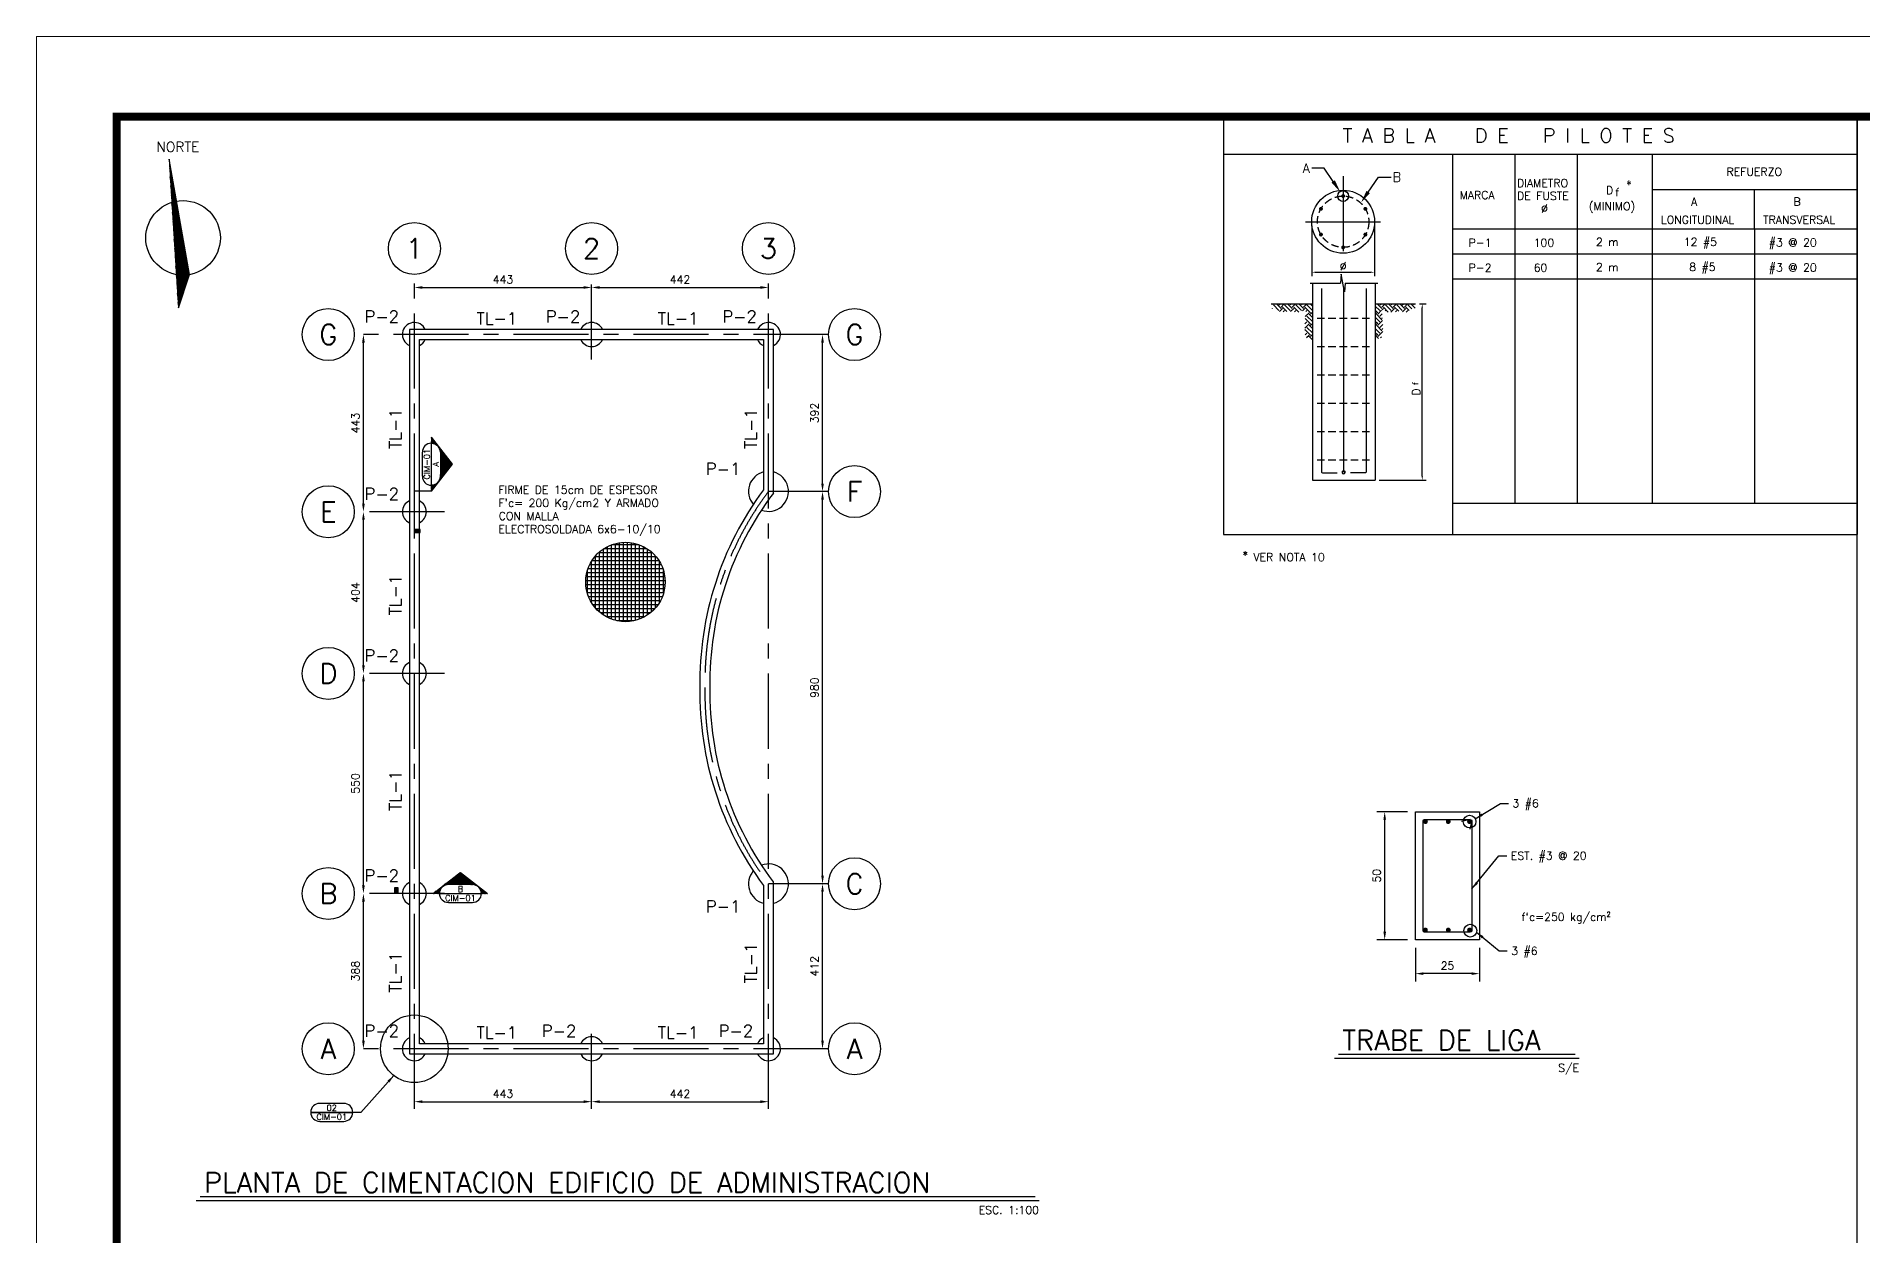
# Model space of a CAD drawing. Header units: inches. Extents: x 86960 to 403024, y -4000 to 57000.
# Drawn here: x 86960 to 132594, y 27036 to 57000 of the extents above; entities that cross this region are included whole.
import ezdxf
from ezdxf.enums import TextEntityAlignment as Align

# ---------------------------------------------------------------- set-up
doc = ezdxf.new("R2010")
doc.units = ezdxf.units.IN
doc.header["$LTSCALE"] = 1500
doc.header["$MEASUREMENT"] = 0
doc.linetypes.add('CENTER', pattern=[2, 1.25, -0.25, 0.25, -0.25])
doc.linetypes.add('HIDDEN2', pattern=[0.1875, 0.125, -0.0625])
doc.layers.get('Defpoints').update_dxf_attribs({"true_color": 0xffffff})
for name, color, linetype in [('1', 7, 'Continuous'), ('3', 3, 'Continuous'), ('4', 4, 'CENTER'), ('5', 7, 'Continuous'), ('6', 7, 'Continuous'), ('8', 1, 'Continuous')]:
    doc.layers.add(name, color=color, linetype=linetype)
doc.layers.add('cambios', color=242, linetype='Continuous', lineweight=60, true_color=0xe00631)
doc.styles.add('ROMANS', font='ROMANS.shx', dxfattribs={"height": 200})
doc.dimstyles.get("Standard").update_dxf_attribs({"dimtxt": 0.18, "dimasz": 0.18, "dimexe": 0.18, "dimexo": 0.0625, "dimgap": 0.09, "dimtad": 0, "dimtih": 1, "dimtoh": 1, "dimdec": 4, "dimzin": 0, "dimdsep": 46, "dimtxsty": 'Standard', "dimcen": 0.09, "dimadec": 0, "dimazin": 0, "dimtfac": 1, "dimtdec": 4, "dimtofl": 0, "dimtmove": 0, "dimatfit": 3, "dimfxl": 1, "dimtolj": 1, "dimtzin": 0, "dimarcsym": 0})
pattern_1 = [(45, (76035.77, 12973.63), (2e-14, 280.184), [198.12, -198.12]), (45, (75983.24, 13026.16), (2e-14, 280.184), [198.12, -198.12]), (45, (75930.7, 13078.7), (2e-14, 280.184), [198.12, -198.12]), (135, (75930.7, 13113.72), (-280.184, 2e-14), [198.12, -198.12]), (135, (75983.24, 13166.25), (-280.184, 2e-14), [198.12, -198.12]), (135, (76035.77, 13218.79), (-280.184, 2e-14), [198.12, -198.12])]

# ---------------------------------------------------------------- blocks, each defined once
blk = doc.blocks.new('*X0')
at = {"color": 0}
for p, q in [((29664, 28003), (29730, 28069)), ((29674, 27995), (29818, 28139)), ((29683, 27986), (29906, 28209)), ((29693, 27978), (29994, 28279)), ((28987, 27378), (29467, 27858)), ((28994, 27368), (29555, 27928)), ((29002, 27358), (29643, 27999)), ((29009, 27348), (29664, 28003)), ((29017, 27338), (29674, 27995)), ((29026, 27329), (29683, 27986)), ((29034, 27319), (29693, 27978)), ((28966, 27411), (29204, 27648)), ((28973, 27400), (29291, 27718)), ((28980, 27389), (29379, 27788)), ((28715, 27212), (28940, 27437)), ((28740, 27220), (28954, 27434)), ((28765, 27228), (28960, 27422)), ((28791, 27235), (28966, 27411)), ((28816, 27243), (28973, 27400)), ((28841, 27250), (28980, 27389)), ((28954, 27434), (29028, 27508)), ((28960, 27422), (29116, 27578)), ((28639, 27190), (28677, 27227)), ((28664, 27197), (28764, 27297)), ((28690, 27205), (28852, 27367)), ((28867, 27258), (28987, 27378)), ((28892, 27265), (28994, 27368)), ((28917, 27273), (29002, 27358)), ((28942, 27281), (29009, 27348)), ((28968, 27288), (29017, 27338)), ((28993, 27296), (29026, 27329)), ((29018, 27303), (29034, 27319))]:
    blk.add_line(p, q, dxfattribs=at)
blk = doc.blocks.new('*D3')
at = {"layer": '6', "color": 0, "lineweight": -2, "transparency": 16777216}
for p, q in [((121526, 50320), (121692, 50320)), ((121592, 46015), (121592, 50220)), ((120519, 45915), (121692, 45915))]:
    blk.add_line(p, q, dxfattribs=at)
at = {"layer": '6', "color": 0, "transparency": 16777216}
for points in [[(121575, 50220), (121609, 50220), (121592, 50320)], [(121575, 46015), (121609, 46015), (121592, 45915)]]:
    blk.add_solid(points, dxfattribs=at)
at = {"layer": 'Defpoints', "color": 0, "transparency": 16777216}
for p in [(121426, 50320), (121592, 50320), (120419, 45915)]:
    blk.add_point(p, dxfattribs=at)
at = {"layer": '6', "color": 0, "transparency": 16777216, "insert": (121442, 48118), "char_height": 200, "attachment_point": 5, "rotation": 90, "style": 'ROMANS'}
blk.add_mtext('\\A1;D', dxfattribs=at)
blk = doc.blocks.new('*D4')
at = {"layer": '5', "color": 0, "lineweight": -2, "transparency": 16777216}
for p, q in [((118829, 52272), (118829, 51009)), ((120401, 52272), (120401, 51009)), ((118929, 51109), (120301, 51109))]:
    blk.add_line(p, q, dxfattribs=at)
at = {"layer": '5', "color": 0, "transparency": 16777216}
for points in [[(118929, 51125), (118929, 51092), (118829, 51109)], [(120301, 51125), (120301, 51092), (120401, 51109)]]:
    blk.add_solid(points, dxfattribs=at)
at = {"layer": 'Defpoints', "color": 0, "transparency": 16777216}
for p in [(118829, 52372), (120401, 52372), (120401, 51109)]:
    blk.add_point(p, dxfattribs=at)
at = {"layer": '5', "color": 0, "transparency": 16777216, "insert": (119615, 51259), "char_height": 200, "attachment_point": 5, "style": 'ROMANS'}
blk.add_mtext('\\A1;%%C', dxfattribs=at)
blk = doc.blocks.new('*D38')
at = {"layer": '5', "color": 0, "lineweight": -2, "transparency": 16777216}
blk.add_line((95130, 31903), (95130, 35383), dxfattribs=at)
at = {"layer": '5', "color": 0, "transparency": 16777216}
for points in [[(95097, 35383), (95164, 35383), (95130, 35583)], [(95097, 31903), (95164, 31903), (95130, 31703)]]:
    blk.add_solid(points, dxfattribs=at)
at = {"layer": 'Defpoints', "color": 0, "transparency": 16777216}
for p in [(95130, 35583), (95130, 35583), (95130, 31703)]:
    blk.add_point(p, dxfattribs=at)
at = {"layer": '5', "color": 0, "transparency": 16777216, "insert": (94930, 33643), "char_height": 200, "attachment_point": 5, "rotation": 90, "style": 'ROMANS'}
blk.add_mtext('\\A1;388', dxfattribs=at)
blk = doc.blocks.new('*D39')
at = {"layer": '5', "color": 0, "lineweight": -2, "transparency": 16777216}
blk.add_line((95130, 35783), (95130, 40883), dxfattribs=at)
at = {"layer": '5', "color": 0, "transparency": 16777216}
for points in [[(95097, 40883), (95164, 40883), (95130, 41083)], [(95097, 35783), (95164, 35783), (95130, 35583)]]:
    blk.add_solid(points, dxfattribs=at)
at = {"layer": 'Defpoints', "color": 0, "transparency": 16777216}
for p in [(95130, 41083), (95130, 41083), (95130, 35583)]:
    blk.add_point(p, dxfattribs=at)
at = {"layer": '5', "color": 0, "transparency": 16777216, "insert": (94930, 38333), "char_height": 200, "attachment_point": 5, "rotation": 90, "style": 'ROMANS'}
blk.add_mtext('\\A1;550', dxfattribs=at)
blk = doc.blocks.new('*D40')
at = {"layer": '5', "color": 0, "lineweight": -2, "transparency": 16777216}
blk.add_line((95130, 41283), (95130, 44923), dxfattribs=at)
at = {"layer": '5', "color": 0, "transparency": 16777216}
for points in [[(95097, 44923), (95164, 44923), (95130, 45123)], [(95097, 41283), (95164, 41283), (95130, 41083)]]:
    blk.add_solid(points, dxfattribs=at)
at = {"layer": 'Defpoints', "color": 0, "transparency": 16777216}
for p in [(95130, 45123), (95130, 45123), (95130, 41083)]:
    blk.add_point(p, dxfattribs=at)
at = {"layer": '5', "color": 0, "transparency": 16777216, "insert": (94930, 43103), "char_height": 200, "attachment_point": 5, "rotation": 90, "style": 'ROMANS'}
blk.add_mtext('\\A1;404', dxfattribs=at)
blk = doc.blocks.new('*D41')
at = {"layer": '5', "color": 0, "lineweight": -2, "transparency": 16777216}
blk.add_line((95130, 45323), (95130, 49353), dxfattribs=at)
at = {"layer": '5', "color": 0, "transparency": 16777216}
for points in [[(95097, 49353), (95164, 49353), (95130, 49553)], [(95097, 45323), (95164, 45323), (95130, 45123)]]:
    blk.add_solid(points, dxfattribs=at)
at = {"layer": 'Defpoints', "color": 0, "transparency": 16777216}
for p in [(95130, 49553), (95130, 49553), (95130, 45123)]:
    blk.add_point(p, dxfattribs=at)
at = {"layer": '5', "color": 0, "transparency": 16777216, "insert": (94930, 47338), "char_height": 200, "attachment_point": 5, "rotation": 90, "style": 'ROMANS'}
blk.add_mtext('\\A1;443', dxfattribs=at)
blk = doc.blocks.new('*D42')
at = {"layer": '5', "color": 0, "lineweight": -2, "transparency": 16777216}
blk.add_line((106604, 31903), (106604, 35627), dxfattribs=at)
at = {"layer": '5', "color": 0, "transparency": 16777216}
for points in [[(106571, 35627), (106637, 35627), (106604, 35827)], [(106571, 31903), (106637, 31903), (106604, 31703)]]:
    blk.add_solid(points, dxfattribs=at)
at = {"layer": 'Defpoints', "color": 0, "transparency": 16777216}
for p in [(106604, 35827), (106604, 35827), (106604, 31703)]:
    blk.add_point(p, dxfattribs=at)
at = {"layer": '5', "color": 0, "transparency": 16777216, "insert": (106404, 33765), "char_height": 200, "attachment_point": 5, "rotation": 90, "style": 'ROMANS'}
blk.add_mtext('\\A1;412', dxfattribs=at)
blk = doc.blocks.new('*D43')
at = {"layer": '5', "color": 0, "lineweight": -2, "transparency": 16777216}
blk.add_line((106604, 36027), (106604, 45428), dxfattribs=at)
at = {"layer": '5', "color": 0, "transparency": 16777216}
for points in [[(106571, 45428), (106637, 45428), (106604, 45628)], [(106571, 36027), (106637, 36027), (106604, 35827)]]:
    blk.add_solid(points, dxfattribs=at)
at = {"layer": 'Defpoints', "color": 0, "transparency": 16777216}
for p in [(106604, 45628), (106604, 45628), (106604, 35827)]:
    blk.add_point(p, dxfattribs=at)
at = {"layer": '5', "color": 0, "transparency": 16777216, "insert": (106404, 40727), "char_height": 200, "attachment_point": 5, "rotation": 90, "style": 'ROMANS'}
blk.add_mtext('\\A1;980', dxfattribs=at)
blk = doc.blocks.new('*D44')
at = {"layer": '5', "color": 0, "lineweight": -2, "transparency": 16777216}
blk.add_line((106604, 45828), (106604, 49353), dxfattribs=at)
at = {"layer": '5', "color": 0, "transparency": 16777216}
for points in [[(106571, 49353), (106637, 49353), (106604, 49553)], [(106571, 45828), (106637, 45828), (106604, 45628)]]:
    blk.add_solid(points, dxfattribs=at)
at = {"layer": 'Defpoints', "color": 0, "transparency": 16777216}
for p in [(106604, 49553), (106604, 49553), (106604, 45628)]:
    blk.add_point(p, dxfattribs=at)
at = {"layer": '5', "color": 0, "transparency": 16777216, "insert": (106404, 47590), "char_height": 200, "attachment_point": 5, "rotation": 90, "style": 'ROMANS'}
blk.add_mtext('\\A1;392', dxfattribs=at)
blk = doc.blocks.new('*D45')
at = {"layer": '5', "color": 0, "lineweight": -2, "transparency": 16777216}
blk.add_line((96603, 50728), (100633, 50728), dxfattribs=at)
at = {"layer": '5', "color": 0, "transparency": 16777216}
for points in [[(96603, 50762), (96603, 50695), (96403, 50728)], [(100633, 50762), (100633, 50695), (100833, 50728)]]:
    blk.add_solid(points, dxfattribs=at)
at = {"layer": 'Defpoints', "color": 0, "transparency": 16777216}
for p in [(96403, 50728), (100833, 50728), (100833, 50728)]:
    blk.add_point(p, dxfattribs=at)
at = {"layer": '5', "color": 0, "transparency": 16777216, "insert": (98618, 50928), "char_height": 200, "attachment_point": 5, "style": 'ROMANS'}
blk.add_mtext('\\A1;443', dxfattribs=at)
blk = doc.blocks.new('*D46')
at = {"layer": '5', "color": 0, "lineweight": -2, "transparency": 16777216}
blk.add_line((101033, 50728), (105053, 50728), dxfattribs=at)
at = {"layer": '5', "color": 0, "transparency": 16777216}
for points in [[(101033, 50762), (101033, 50695), (100833, 50728)], [(105053, 50762), (105053, 50695), (105253, 50728)]]:
    blk.add_solid(points, dxfattribs=at)
at = {"layer": 'Defpoints', "color": 0, "transparency": 16777216}
for p in [(100833, 50728), (105253, 50728), (105253, 50728)]:
    blk.add_point(p, dxfattribs=at)
at = {"layer": '5', "color": 0, "transparency": 16777216, "insert": (103043, 50928), "char_height": 200, "attachment_point": 5, "style": 'ROMANS'}
blk.add_mtext('\\A1;442', dxfattribs=at)
blk = doc.blocks.new('*D47')
at = {"layer": '5', "color": 0, "lineweight": -2, "transparency": 16777216}
for p, q in [((96403, 30580), (96403, 30580)), ((96603, 30380), (100633, 30380))]:
    blk.add_line(p, q, dxfattribs=at)
at = {"layer": '5', "color": 0, "transparency": 16777216}
for points in [[(96603, 30414), (96603, 30347), (96403, 30380)], [(100633, 30414), (100633, 30347), (100833, 30380)]]:
    blk.add_solid(points, dxfattribs=at)
at = {"layer": 'Defpoints', "color": 0, "transparency": 16777216}
for p in [(96403, 30380), (100833, 30380), (100833, 30380)]:
    blk.add_point(p, dxfattribs=at)
at = {"layer": '5', "color": 0, "transparency": 16777216, "insert": (98618, 30580), "char_height": 200, "attachment_point": 5, "style": 'ROMANS'}
blk.add_mtext('\\A1;443', dxfattribs=at)
blk = doc.blocks.new('*D48')
at = {"layer": '5', "color": 0, "lineweight": -2, "transparency": 16777216}
blk.add_line((101033, 30380), (105053, 30380), dxfattribs=at)
at = {"layer": '5', "color": 0, "transparency": 16777216}
for points in [[(101033, 30414), (101033, 30347), (100833, 30380)], [(105053, 30414), (105053, 30347), (105253, 30380)]]:
    blk.add_solid(points, dxfattribs=at)
at = {"layer": 'Defpoints', "color": 0, "transparency": 16777216}
for p in [(100833, 30380), (105253, 30380), (105253, 30380)]:
    blk.add_point(p, dxfattribs=at)
at = {"layer": '5', "color": 0, "transparency": 16777216, "insert": (103043, 30580), "char_height": 200, "attachment_point": 5, "style": 'ROMANS'}
blk.add_mtext('\\A1;442', dxfattribs=at)
blk = doc.blocks.new('*D59')
at = {"color": 0, "lineweight": -2, "transparency": 16777216}
for p, q in [((121423, 34225), (121423, 33380)), ((123023, 34225), (123023, 33380)), ((122823, 33580), (121623, 33580))]:
    blk.add_line(p, q, dxfattribs=at)
at = {"color": 0, "transparency": 16777216}
for points in [[(121623, 33614), (121623, 33547), (121423, 33580)], [(122823, 33614), (122823, 33547), (123023, 33580)]]:
    blk.add_solid(points, dxfattribs=at)
at = {"layer": 'Defpoints', "color": 0, "transparency": 16777216}
for p in [(121423, 34425), (123023, 34425), (121423, 33580)]:
    blk.add_point(p, dxfattribs=at)
at = {"color": 0, "transparency": 16777216, "insert": (122223, 33780), "char_height": 200, "attachment_point": 5, "style": 'ROMANS'}
blk.add_mtext('\\A1;25', dxfattribs=at)
blk = doc.blocks.new('*D60')
at = {"color": 0, "lineweight": -2, "transparency": 16777216}
for p, q in [((121223, 37625), (120454, 37625)), ((120654, 34625), (120654, 37425)), ((121223, 34425), (120454, 34425))]:
    blk.add_line(p, q, dxfattribs=at)
at = {"color": 0, "transparency": 16777216}
for points in [[(120621, 37425), (120687, 37425), (120654, 37625)], [(120621, 34625), (120687, 34625), (120654, 34425)]]:
    blk.add_solid(points, dxfattribs=at)
at = {"layer": 'Defpoints', "color": 0, "transparency": 16777216}
for p in [(120654, 37625), (121423, 37625), (121423, 34425)]:
    blk.add_point(p, dxfattribs=at)
at = {"color": 0, "transparency": 16777216, "insert": (120454, 36025), "char_height": 200, "attachment_point": 5, "rotation": 90, "style": 'ROMANS'}
blk.add_mtext('\\A1;50', dxfattribs=at)

msp = doc.modelspace()

# ---------------------------------------------------------------- hatches: boundary and pattern name
at = {"layer": '6'}
h = msp.add_hatch(dxfattribs=at)
h.set_pattern_fill('EARTH', color=1, scale=31.2, angle=45, style=0)
h.set_pattern_definition(pattern_1)
h.paths.add_polyline_path([(118846.69, 50319.65), (117848.83, 50319.65), (117848.83, 50204.43), (117954.47, 50190.03), (118050.51, 50108.43), (118261.79, 50132.43), (118492.28, 50103.63), (118607.53, 50146.83), (118693.96, 50175.63), (118669.96, 50031.63), (118655.55, 49662.04), (118665.15, 49542.04), (118698.77, 49474.84), (118846.69, 49426.84)])
h = msp.add_hatch(dxfattribs=at)
h.set_pattern_fill('EARTH', color=1, scale=31.2, angle=45, style=0)
h.set_pattern_definition(pattern_1)
h.paths.add_polyline_path([(121417.04, 50319.65), (120419.17, 50319.65), (120419.17, 49426.84), (120567.1, 49474.84), (120600.72, 49542.04), (120610.32, 49662.04), (120595.91, 50031.63), (120571.9, 50175.63), (120658.34, 50146.83), (120773.58, 50103.63), (121004.08, 50132.43), (121215.36, 50108.43), (121311.4, 50190.03), (121417.04, 50204.43)])
h = msp.add_hatch(dxfattribs=at)
h.set_pattern_fill('ANSI31', color=256, scale=2, style=0)
h.set_pattern_definition([(135, (107130.15116, -1858.5141), (0.1767766953, 0.1767766953), [])])
edge = h.paths.add_edge_path()
edge.add_line((97052.34, 46609.6), (97052.34, 46009.6))
edge.add_arc((96827.34, 46009.6), 225, 270, 360, ccw=False)
edge.add_line((96827.34, 45784.6), (96827.34, 45634.6))
edge.add_line((96827.34, 45634.6), (97352.34, 46309.6))
edge.add_line((97352.34, 46309.6), (96827.34, 46984.6))
edge.add_line((96827.34, 46984.6), (96827.34, 46834.6))
edge.add_arc((96827.34, 46609.6), 225, 0, 90, ccw=False)
h = msp.add_hatch(dxfattribs=at)
h.set_pattern_fill('ANSI31', color=256, scale=2, style=0)
h.set_pattern_definition([(45, (85931.1086, -1899.4511), (-0.1767766953, 0.1767766953), [])])
edge = h.paths.add_edge_path()
edge.add_line((97853.65, 35807.72), (97253.65, 35807.72))
edge.add_arc((97253.65, 35582.72), 225, 90, 180)
edge.add_line((97028.65, 35582.72), (96878.65, 35582.72))
edge.add_line((96878.65, 35582.72), (97553.65, 36107.72))
edge.add_line((97553.65, 36107.72), (98228.65, 35582.72))
edge.add_line((98228.65, 35582.72), (98078.65, 35582.72))
edge.add_arc((97853.65, 35582.72), 225, 0, 90)

# ---------------------------------------------------------------- linework, layer by layer
at = {"const_width": 198}
msp.add_lwpolyline([(88960.04, -1999.97), (175960.04, -1999.97), (175960.04, 55000.03), (88960.04, 55000.03)], close=True, dxfattribs=at)
for centre in [(122773.69, 37379.88), (122793.3, 34654.7)]:
    msp.add_circle(centre, 158.93)
at = {"layer": '1', "color": 6}
msp.add_line((132460.04, -1999.97), (132460.04, 55000.03), dxfattribs=at)
at = {"layer": '3'}
for p, q in [((105377.81, 49677.54), (96277.81, 49677.54)), ((96277.81, 49677.54), (96277.81, 31577.54)), ((96527.81, 31827.54), (96527.81, 49427.54)), ((96527.81, 49427.54), (105127.81, 49427.54)), ((105127.81, 49427.54), (105127.81, 45674.33)), ((105377.81, 45590.94), (105377.81, 49677.54)), ((105127.81, 35785.39), (105127.81, 31827.54)), ((105377.81, 31577.54), (105377.81, 35876.91)), ((96277.81, 31577.54), (105377.81, 31577.54)), ((105127.81, 31827.54), (96527.81, 31827.54))]:
    msp.add_line(p, q, dxfattribs=at)
msp.add_lwpolyline([(123022.73, 37625.28), (123022.73, 34425.28), (121422.73, 34425.28), (121422.73, 37625.28), (123022.73, 37625.28)], dxfattribs=at)
for centre, radius, start, end in [((96402.81, 49552.54), 300, 24.624318, 245.375682), ((100832.81, 49552.54), 300, 24.624318, 155.375682), ((105252.81, 49552.54), 300, 294.624318, 155.375682), ((96402.81, 49552.54), 300, 294.624318, 335.375682), ((100832.81, 49552.54), 300, 204.624318, 335.375682), ((105252.81, 49552.54), 300, 204.624318, 245.375682), ((105252.81, 45632.82), 500, 104.477512, 220.372811), ((105252.81, 45632.82), 500, 249.341618, 75.522488), ((111597.99, 40870.23), 8058.7, 143.40622, 180.998052), ((96402.81, 45122.72), 300, 114.624318, 245.375682), ((96402.81, 45122.72), 300, 294.624318, 65.375682), ((111597.99, 40870.23), 7808.7, 142.803927, 181.030009), ((96402.81, 41082.72), 300, 114.624318, 245.375682), ((96402.81, 41082.72), 300, 294.624318, 65.375682), ((111597.99, 40589.49), 8058.7, 179.001948, 216.59378), ((111597.99, 40589.49), 7808.7, 178.969991, 217.121283), ((105252.81, 35821.64), 500, 139.627189, 255.522488), ((105252.81, 35821.64), 500, 284.477512, 110.658382), ((96402.81, 35582.72), 300, 114.624318, 245.375682), ((96402.81, 35582.72), 300, 294.624318, 65.375682), ((96402.81, 31702.54), 300, 114.624318, 335.375682), ((96402.81, 31702.54), 300, 24.624318, 65.375682), ((100832.81, 31702.54), 300, 24.624318, 155.375682), ((105252.81, 31702.54), 300, 204.624318, 65.375682), ((105252.81, 31702.54), 300, 114.624318, 155.375682), ((100832.81, 31702.54), 300, 204.624318, 335.375682)]:
    msp.add_arc(centre, radius, start, end, dxfattribs=at)
at = {"layer": '4'}
for p, q in [((96402.81, 30202.54), (96402.81, 51052.54)), ((100832.81, 48927.54), (100832.81, 51052.54)), ((105252.81, 30202.54), (105252.81, 51052.54)), ((106752.81, 49552.54), (94902.81, 49552.54)), ((106752.81, 45627.54), (105252.81, 45627.54)), ((97152.81, 45122.72), (94902.81, 45122.72)), ((97152.81, 41082.72), (94902.81, 41082.72)), ((106752.81, 35826.91), (105252.81, 35826.91)), ((97152.81, 35582.72), (94902.81, 35582.72)), ((100832.81, 30202.54), (100832.81, 32327.54)), ((106752.81, 31702.54), (94902.81, 31702.54))]:
    msp.add_line(p, q, dxfattribs=at)
at = {"layer": '4', "color": 2, "linetype": 'Continuous'}
for centre in [(96402.81, 51702.54), (100832.81, 51702.54), (105252.81, 51702.54), (94252.81, 49552.54), (107402.81, 49552.54), (107402.81, 45627.54), (94252.81, 45122.72), (94252.81, 41082.72), (94252.81, 35582.72), (107402.81, 35826.91), (94252.81, 31702.54), (107402.81, 31702.54)]:
    msp.add_circle(centre, 650, dxfattribs=at)
at = {"layer": '4'}
for centre, start, end in [((111597.99, 40870.23), 143.108764, 181.013779), ((111597.99, 40589.49), 178.986221, 216.891236)]:
    msp.add_arc(centre, 7933.7, start, end, dxfattribs=at)
at = {"layer": '6', "color": 6}
for p, q in [((116628.77, 55000.03), (116628.77, 44553.26)), ((116628.77, 44553.26), (132460.04, 44553.26))]:
    msp.add_line(p, q, dxfattribs=at)
at = {"layer": '6', "color": 3}
for p, q in [((116628.77, 55000.03), (132460.04, 55000.03)), ((116628.77, 54064.03), (132460.04, 54064.03)), ((122345.38, 54064.03), (122345.38, 44553.26))]:
    msp.add_line(p, q, dxfattribs=at)
at = {"layer": '6', "color": 1}
for p, q in [((132460.04, 55000.03), (132460.04, 44553.26)), ((123905.38, 54064.03), (123905.38, 52192.03)), ((125465.38, 54064.03), (125465.38, 52192.03)), ((125465.38, 54064.03), (125465.38, 52192.03)), ((127337.38, 54064.03), (127337.38, 52192.03)), ((119144.37, 53706.74), (118832.37, 53706.74)), ((119365.64, 53379.02), (119144.37, 53706.74)), ((120242.31, 53112.42), (120502.31, 53487.14)), ((120502.31, 53487.14), (120814.31, 53487.14)), ((125465.38, 53173.36), (125465.38, 53173.36)), ((127337.38, 53173.36), (132460.04, 53173.36)), ((129898.71, 52192.03), (129898.71, 53173.36)), ((122345.38, 52192.03), (125465.38, 52192.03)), ((123905.38, 52192.03), (123905.38, 45336.15)), ((125465.38, 52192.03), (125465.38, 52192.03)), ((125465.38, 52192.03), (125465.38, 45336.15)), ((125465.38, 52192.03), (127337.38, 52192.03)), ((127337.38, 52192.03), (127337.38, 45336.15)), ((127337.38, 52192.03), (132460.04, 52192.03)), ((129898.71, 52192.03), (129898.71, 45336.15)), ((122345.38, 51568.03), (132460.04, 51568.03)), ((118787.57, 50838.64), (119552, 50838.64)), ((118846.69, 50838.64), (118846.69, 45915.41)), ((119566.56, 51065.04), (119552, 50838.64)), ((119649.79, 50618.99), (119566.56, 51065.04)), ((119664.36, 50838.64), (119649.79, 50618.99)), ((119664.36, 50838.64), (120478.8, 50838.64)), ((120419.17, 50838.64), (120419.17, 45915.41)), ((122345.38, 50944.03), (132460.04, 50944.03)), ((117819.37, 50319.65), (118846.69, 50319.65)), ((120419.17, 50319.65), (121425.71, 50319.65)), ((118846.69, 45915.41), (120419.17, 45915.41)), ((122345.38, 45336.15), (132460.04, 45336.15))]:
    msp.add_line(p, q, dxfattribs=at)
at = {"layer": '6'}
for p, q in [((90784.13, 51050.86), (90275.07, 53937.91)), ((90275.07, 53937.91), (90509.87, 50221.24)), ((90509.87, 50221.24), (90784.13, 51050.86)), ((96602.34, 46009.6), (96602.34, 46609.6)), ((96827.34, 45784.6), (96827.34, 46834.6)), ((97052.34, 46609.6), (97052.34, 46009.6)), ((96396.69, 45634.6), (96396.69, 44604.24)), ((96827.34, 45634.6), (96396.69, 45634.6)), ((96827.34, 45784.6), (96827.34, 45634.6)), ((96546.69, 44679.24), (96396.69, 44679.24)), ((96396.69, 44604.24), (96546.69, 44604.24)), ((96546.69, 44604.24), (96546.69, 44679.24)), ((101329.26, 42439.06), (101329.26, 44299.02)), ((102024.55, 44299.29), (101329.99, 44299.29)), ((101429.26, 42407.55), (101429.26, 44330.53)), ((101529.26, 42387.17), (101529.26, 44350.9)), ((101629.26, 42377.24), (101629.26, 44360.84)), ((101729.26, 42377.44), (101729.26, 44360.64)), ((101829.26, 42387.78), (101829.26, 44350.3)), ((101929.26, 42408.58), (101929.26, 44329.49)), ((102029.26, 42440.56), (102029.26, 44297.52)), ((100829.26, 42852.46), (100829.26, 43885.61)), ((102516.8, 43899.29), (100837.74, 43899.29)), ((102444.57, 43999.29), (100909.97, 43999.29)), ((100929.26, 42716), (100929.26, 44022.07)), ((102350.1, 44099.29), (101004.44, 44099.29)), ((101029.26, 42616.67), (101029.26, 44121.4)), ((101129.26, 42540.99), (101129.26, 44197.08)), ((102221.93, 44199.29), (101132.61, 44199.29)), ((101229.26, 42482.89), (101229.26, 44255.19)), ((102129.26, 42484.91), (102129.26, 44253.16)), ((102229.26, 42543.64), (102229.26, 44194.43)), ((102329.26, 42620.12), (102329.26, 44117.96)), ((102429.26, 42720.59), (102429.26, 44017.48)), ((102529.26, 42859.05), (102529.26, 43879.02)), ((102669.77, 43399.29), (100684.77, 43399.29)), ((102661.65, 43499.29), (100692.89, 43499.29)), ((102643.17, 43599.29), (100711.37, 43599.29)), ((100729.26, 43073.65), (100729.26, 43664.42)), ((102613.7, 43699.29), (100740.84, 43699.29)), ((102572.17, 43799.29), (100782.36, 43799.29)), ((102629.26, 43086.75), (102629.26, 43651.33)), ((102667.78, 43299.29), (100686.76, 43299.29)), ((102655.61, 43199.29), (100698.92, 43199.29)), ((102632.89, 43099.29), (100721.65, 43099.29)), ((102598.82, 42999.29), (100755.72, 42999.29)), ((102552.09, 42899.29), (100802.45, 42899.29)), ((102490.51, 42799.29), (100864.03, 42799.29)), ((102410.35, 42699.29), (100944.18, 42699.29)), ((102304.54, 42599.29), (101050, 42599.29)), ((102156.34, 42499.29), (101198.19, 42499.29)), ((101890.73, 42399.29), (101463.81, 42399.29)), ((123545.02, 37835.49), (123745.02, 37835.49)), ((123505.01, 36526.13), (123705.01, 36526.13)), ((95912.18, 35582.72), (95912.18, 35732.72)), ((95912.18, 35732.72), (95987.18, 35732.72)), ((95987.18, 35732.72), (95987.18, 35582.72)), ((97853.65, 35807.72), (97253.65, 35807.72)), ((96878.65, 35582.72), (95912.18, 35582.72)), ((97028.65, 35582.72), (96878.65, 35582.72)), ((97028.65, 35582.72), (98078.65, 35582.72)), ((97253.65, 35357.72), (97853.65, 35357.72)), ((123515.01, 34147.3), (123715.01, 34147.3)), ((119397.59, 31464.64), (125511.88, 31464.64)), ((94638.08, 30338.47), (94038.08, 30338.47)), ((93813.08, 30113.47), (94863.08, 30113.47)), ((95063.08, 30113.47), (93813.08, 30113.47)), ((94038.08, 29888.47), (94638.08, 29888.47)), ((90947.73, 27912.84), (112014.4, 27912.84))]:
    msp.add_line(p, q, dxfattribs=at)
at = {"layer": '6', "color": 1, "linetype": 'CENTER'}
for p, q in [((119615.15, 53509.35), (119615.15, 51490.64)), ((118677.54, 52371.87), (120696.24, 52371.87))]:
    msp.add_line(p, q, dxfattribs=at)
at = {"layer": '6', "color": 2}
for p, q in [((119497.59, 31564.64), (125411.88, 31564.64)), ((91047.73, 28012.84), (111914.4, 28012.84))]:
    msp.add_line(p, q, dxfattribs=at)
at = {"layer": '6', "color": 1, "const_width": 49.14}
for points in [[(119615.15, 53038.25, 1), (119615.15, 52989.11, 1)], [(119038.05, 52705.06, 1), (119080.61, 52680.49, 1)], [(120192.26, 52705.06, 1), (120149.7, 52680.49, 1)], [(119038.05, 52038.68, 1), (119080.61, 52063.25, 1)], [(120192.26, 52038.68, 1), (120149.7, 52063.25, 1)], [(119615.15, 51705.48, 1), (119615.15, 51754.62, 1)]]:
    msp.add_lwpolyline(points, format="xyb", close=True, dxfattribs=at)
at = {"layer": '6'}
for points in [[(97052.34, 46609.6), (97052.34, 46009.6, -0.41421356), (96827.34, 45784.6), (96827.34, 45634.6), (97352.34, 46309.6), (96827.34, 46984.6), (96827.34, 46834.6, -0.41421356), (97052.34, 46609.6)], [(97853.65, 35807.72), (97253.65, 35807.72, 0.41421356), (97028.65, 35582.72), (96878.65, 35582.72), (97553.65, 36107.72), (98228.65, 35582.72), (98078.65, 35582.72, 0.41421356), (97853.65, 35807.72)]]:
    msp.add_lwpolyline(points, format="xyb", close=True, dxfattribs=at)
at = {"layer": '6', "color": 1}
for centre, radius in [((119615.15, 52371.87), 786.24), ((119615.15, 53013.68), 135.65)]:
    msp.add_circle(centre, radius, dxfattribs=at)
at = {"layer": '6', "color": 1, "linetype": 'HIDDEN2'}
msp.add_circle((119615.15, 52371.87), 641.81, dxfattribs=at)
at = {"layer": '6', "color": 2}
msp.add_circle((90622.36, 51968.29), 931.58, dxfattribs=at)
at = {"layer": '6'}
for centre, radius in [((101677.27, 43369.04), 992.96), ((96402.81, 31702.54), 844.21)]:
    msp.add_circle(centre, radius, dxfattribs=at)
for centre, start, end in [((96827.34, 46609.6), 0, 180), ((96827.34, 46009.6), 180, 0), ((97253.65, 35582.72), 90, 270), ((97853.65, 35582.72), 270, 90), ((94038.08, 30113.47), 90, 270), ((94638.08, 30113.47), 270, 90)]:
    msp.add_arc(centre, 225, start, end, dxfattribs=at)
at = {"layer": '6', "color": 1}
for points in [[(119408.73, 53408.11), (119322.54, 53349.92), (119540.22, 53120.44)], [(120285.04, 53082.78), (120199.59, 53142.07), (120064.45, 52856.08)]]:
    msp.add_solid(points, dxfattribs=at)
at = {"layer": '6'}
for points in [[(96396.69, 44604.24), (96546.69, 44604.24), (96396.69, 44679.24), (96546.69, 44679.24)], [(95912.18, 35582.72), (95912.18, 35732.72), (95987.18, 35582.72), (95987.18, 35732.72)]]:
    msp.add_solid(points, dxfattribs=at)
at = {"layer": '8', "color": 1}
for p, q in [((119076.24, 50705.63), (119076.24, 46115.51)), ((119626.4, 50705.63), (119626.4, 46115.51)), ((120190.49, 50705.63), (120190.49, 46115.51)), ((119095.9, 46095.85), (119464.63, 46095.85)), ((120170.82, 46095.85), (119802.09, 46095.85))]:
    msp.add_line(p, q, dxfattribs=at)
at = {"layer": '8', "color": 1, "linetype": 'HIDDEN2'}
for p, q in [((118962.83, 49960.43), (120296.91, 49960.43)), ((118962.83, 49252.43), (120296.91, 49252.43)), ((118962.83, 48544.43), (120296.91, 48544.43)), ((118962.83, 47836.43), (120296.91, 47836.43)), ((118962.83, 47128.43), (120296.91, 47128.43)), ((118962.83, 46420.43), (120296.91, 46420.43))]:
    msp.add_line(p, q, dxfattribs=at)
at = {"layer": '8', "color": 5}
for p, q in [((122793.3, 37435.86), (122572.35, 37379.88)), ((122833.3, 37395.86), (122777.82, 37191.97))]:
    msp.add_line(p, q, dxfattribs=at)
at = {"layer": '8', "color": 5, "const_width": 60}
for points in [[(121641.76, 37379.88, 1), (121701.76, 37379.88, 1)], [(122212.34, 37379.88, 1), (122272.34, 37379.88, 1)], [(122803.69, 37379.88, -1), (122743.69, 37379.88, -1)], [(121641.76, 34670.68, -1), (121701.76, 34670.68, -1)], [(122212.34, 34670.68, -1), (122272.34, 34670.68, -1)], [(122803.69, 34670.68, 1), (122743.69, 34670.68, 1)]]:
    msp.add_lwpolyline(points, format="xyb", close=True, dxfattribs=at)
at = {"layer": '8', "color": 1}
msp.add_lwpolyline([(121612.15, 34654.7), (121612.15, 37395.86, -0.41421356), (121652.15, 37435.86), (122793.3, 37435.86, -0.41421356), (122833.3, 37395.86), (122833.3, 34654.7, -0.41421356), (122793.3, 34614.7), (121652.15, 34614.7, -0.41421356)], format="xyb", close=True, dxfattribs=at)
for centre, radius, start, end in [((119095.9, 46115.51), 19.67, 180, 270), ((119626.4, 46115.51), 41.27, 125.508532, 55.960534), ((120170.82, 46115.51), 19.67, 270, 0)]:
    msp.add_arc(centre, radius, start, end, dxfattribs=at)
at = {"layer": 'cambios', "color": 7, "lineweight": 5}
msp.add_lwpolyline([(86960.04, 57000.03), (177960.04, 57000.03), (177960.04, -3999.97), (86960.04, -3999.97)], close=True, dxfattribs=at)

# ---------------------------------------------------------------- block references
at = {"layer": '6', "xscale": 1.999999999994844, "yscale": 2, "zscale": 2, "rotation": 55.00000000004264}
msp.add_blockref('*X0', (102211.1, -27859.19), dxfattribs=at)

# ---------------------------------------------------------------- texts
at = {"style": 'ROMANS'}
msp.add_text('*', height=200, dxfattribs=at).set_placement((126689.77, 53201.13))
at = {"layer": '4', "color": 2, "style": 'ROMANS'}
for s, p in [('1', (96402.81, 51702.54)), ('2', (100832.81, 51702.54)), ('3', (105252.81, 51702.54)), ('G', (94252.81, 49552.54)), ('G', (107402.81, 49552.54)), ('F', (107402.81, 45627.54)), ('E', (94252.81, 45122.72)), ('D', (94252.81, 41082.72)), ('C', (107402.81, 35826.91)), ('B', (94252.81, 35582.72)), ('A', (94252.81, 31702.54)), ('A', (107402.81, 31702.54))]:
    msp.add_text(s, height=500, dxfattribs=at).set_placement(p, align=Align.MIDDLE)
at = {"layer": '6', "color": 2, "style": 'ROMANS'}
for s, height, p in [('NORTE', 250, (89956.99, 54117.22)), ('P-2', 300, (95158.81, 49849.3)), ('P-2', 300, (99687.54, 49849.3)), ('P-2', 300, (104101.62, 49849.3)), ('P-1', 300, (103687.92, 46043.78)), ('P-2', 300, (95158.81, 45419.48)), ('P-2', 300, (95158.81, 41379.48)), ('P-2', 300, (95158.81, 35879.48)), ('P-1', 300, (103687.92, 35110.67)), ('P-2', 300, (95158.81, 31999.3)), ('P-2', 300, (99588.81, 31999.3)), ('P-2', 300, (104008.81, 31999.3)), ('TRABE DE LIGA', 500, (119597.59, 31664.64)), ('PLANTA DE CIMENTACION EDIFICIO DE ADMINISTRACION', 500, (91147.73, 28112.84))]:
    msp.add_text(s, height=height, dxfattribs=at).set_placement(p)
at = {"layer": '6', "color": 3, "style": 'ROMANS'}
for s, height, p in [('T A B L A   D E   P I L O T E S', 351, (119603.67, 54348.3)), ('TL-1', 300, (97957.2, 49806.34)), ('TL-1', 300, (102485.68, 49806.34)), ('TL-1', 300, (97957.2, 31956.34)), ('TL-1', 300, (102485.68, 31956.34))]:
    msp.add_text(s, height=height, dxfattribs=at).set_placement(p)
at = {"layer": '6', "color": 1, "style": 'ROMANS'}
for s, height, p in [('A', 234, (118603.94, 53589.74)), ('B', 234, (120853.31, 53370.14)), ('DIAMETRO', 200, (123959.52, 53235.98)), ('REFUERZO', 200, (129195.88, 53520.21)), ('MARCA', 200, (122527.35, 52938.7)), ('DE FUSTE', 200, (123959.52, 52918.87)), ('D', 200, (126184.57, 53056.36)), ('f', 200, (126416.29, 53009.65)), ('A', 200, (128311.09, 52772.78)), ('B', 200, (130870.28, 52773.62)), ('%%C', 200, (124562.13, 52598.87)), ('(MINIMO)', 200, (125750.87, 52658.97)), ('LONGITUDINAL', 200, (127556.02, 52320.51)), ('TRANSVERSAL', 200, (130110.85, 52320.51))]:
    msp.add_text(s, height=height, dxfattribs=at).set_placement(p)
at = {"layer": '6', "color": 7, "style": 'ROMANS'}
for s, p in [('P-1', (122748.82, 51746.51)), ('100', (124375.8, 51746.51)), ('2 m', (125932.06, 51765.69)), ('12 #5', (128127.73, 51767.59)), ('#3 @ 20', (130251.86, 51752.53)), ('P-2', (122748.82, 51122.51)), ('60', (124375.8, 51120.01)), ('2 m', (125932.06, 51139.19)), (' 8 #5', (128127.73, 51141.1)), ('#3 @ 20', (130251.86, 51126.04))]:
    msp.add_text(s, height=200, dxfattribs=at).set_placement(p)
at = {"layer": '6', "color": 1, "style": 'ROMANS'}
msp.add_text('f', height=140.4, rotation=90, dxfattribs=at).set_placement((121490, 48293.92))
at = {"layer": '6', "color": 3, "style": 'ROMANS'}
for p in [(96077.91, 46691.31), (104963.54, 46691.31), (96077.91, 42535.26), (96077.91, 37648.05), (104963.54, 33338.06), (96077.91, 33107.17)]:
    msp.add_text('TL-1', height=300, rotation=90, dxfattribs=at).set_placement(p)
at = {"layer": '6', "style": 'ROMANS'}
for s, p in [('CIM-01', (96714.84, 46309.6)), ('A', (96939.84, 46309.6))]:
    msp.add_text(s, height=150, rotation=90, dxfattribs=at).set_placement(p, align=Align.MIDDLE)
for s, p in [('FIRME DE 15cm DE ESPESOR ', (98502.76, 45571.79)), ("F'c= 200 Kg/cm2 Y ARMADO ", (98502.76, 45244.34)), ('CON MALLA ', (98510.2, 44916.9)), ('ELECTROSOLDADA 6x6-10/10', (98503.44, 44589.45)), ('*', (117101.2, 43940.02)), ('VER NOTA 10', (117372.81, 43888.84)), ('3 #6', (123845.02, 37735.49)), ('EST. #3 @ 20', (123805.01, 36426.13)), ('f`c=250 kg/cm²', (124071.94, 34896.96)), ('3 #6', (123815.01, 34047.3))]:
    msp.add_text(s, height=200, dxfattribs=at).set_placement(p)
for s, p in [('B', (97553.65, 35695.22)), ('CIM-01', (97553.65, 35470.22)), ('02', (94338.08, 30225.97)), ('CIM-01', (94338.08, 30000.97))]:
    msp.add_text(s, height=150, dxfattribs=at).set_placement(p, align=Align.MIDDLE)
for s, p in [('S/E', (125511.88, 31064.64)), ('ESC. 1:100', (112014.4, 27512.84))]:
    msp.add_text(s, height=200, dxfattribs=at).set_placement(p, align=Align.BOTTOM_RIGHT)

# ---------------------------------------------------------------- dimensions: what is measured, and where the dimension line sits
dim = msp.add_linear_dim(base=(120654.03, 37625.28), p1=(121422.73, 34425.28), p2=(121422.73, 37625.28), angle=90, text='50', dimstyle='Standard', override={"dimtxt": 200, "dimasz": 200, "dimexe": 200, "dimexo": 200, "dimgap": 100, "dimtad": 1, "dimtih": 0, "dimtoh": 0, "dimdec": 0, "dimlfac": 0.1, "dimtxsty": 'ROMANS', "dimazin": 3, "dimtdec": 0})
dim.commit()
dim.dimension.update_dxf_attribs({"geometry": '*D60', "text_midpoint": (120454.03, 36025.28)})
dim = msp.add_linear_dim(base=(121422.73, 33580.3), p1=(123022.73, 34425.28), p2=(121422.73, 34425.28), text='25', dimstyle='Standard', override={"dimtxt": 200, "dimasz": 200, "dimexe": 200, "dimexo": 200, "dimgap": 100, "dimtad": 1, "dimtih": 0, "dimtoh": 0, "dimdec": 0, "dimlfac": 0.1, "dimtxsty": 'ROMANS', "dimazin": 3, "dimtdec": 0})
dim.commit()
dim.dimension.update_dxf_attribs({"geometry": '*D59', "text_midpoint": (122222.73, 33780.3)})
at = {"layer": '5'}
dim = msp.add_linear_dim(base=(120401.39, 51108.54), p1=(118828.91, 52371.87), p2=(120401.39, 52371.87), text='%%C', dimstyle='Standard', override={"dimtxt": 100, "dimasz": 100, "dimexe": 100, "dimexo": 100, "dimgap": 50, "dimtad": 1, "dimtih": 0, "dimtoh": 0, "dimdec": 1, "dimlfac": 0.1, "dimzin": 12, "dimtxsty": 'ROMANS', "dimtdec": 1}, dxfattribs=at)
dim.commit()
dim.dimension.update_dxf_attribs({"geometry": '*D4', "text_midpoint": (119615.15, 51258.54)})
for base, p1, p2, picture, middle in [((100832.81, 50728.47), (96402.81, 50728.47), (100832.81, 50728.47), '*D45', (98617.81, 50928.47)), ((105252.81, 50728.47), (100832.81, 50728.47), (105252.81, 50728.47), '*D46', (103042.81, 50928.47)), ((100832.81, 30380.37), (96402.81, 30380.37), (100832.81, 30380.37), '*D47', (98617.81, 30580.37)), ((105252.81, 30380.37), (100832.81, 30380.37), (105252.81, 30380.37), '*D48', (103042.81, 30580.37))]:
    dim = msp.add_linear_dim(base=base, p1=p1, p2=p2, dimstyle='Standard', override={"dimtxt": 200, "dimasz": 200, "dimexe": 200, "dimexo": 200, "dimgap": 100, "dimtad": 1, "dimtih": 0, "dimtoh": 0, "dimdec": 0, "dimlfac": 0.1, "dimtxsty": 'ROMANS', "dimazin": 3, "dimtdec": 0}, dxfattribs=at)
    dim.commit()
    dim.dimension.update_dxf_attribs({"geometry": picture, "text_midpoint": middle})
for base, p1, p2, picture, middle in [((95130.25, 49552.54), (95130.25, 45122.72), (95130.25, 49552.54), '*D41', (94930.25, 47337.63)), ((106603.9867734, 49552.54491657), (106603.9867734, 45627.54491658), (106603.9867734, 49552.54491657), '*D44', (106403.9867734, 47590.04491658)), ((106603.99, 45627.54), (106603.99, 35826.91), (106603.99, 45627.54), '*D43', (106403.99, 40727.23)), ((95130.25, 45122.72), (95130.25, 41082.72), (95130.25, 45122.72), '*D40', (94930.25, 43102.72)), ((95130.25, 41082.72), (95130.25, 35582.72), (95130.25, 41082.72), '*D39', (94930.25, 38332.72)), ((106603.99, 35826.91), (106603.99, 31702.54), (106603.99, 35826.91), '*D42', (106403.99, 33764.73)), ((95130.25, 35582.72), (95130.25, 31702.54), (95130.25, 35582.72), '*D38', (94930.25, 33642.63))]:
    dim = msp.add_linear_dim(base=base, p1=p1, p2=p2, angle=90, dimstyle='Standard', override={"dimtxt": 200, "dimasz": 200, "dimexe": 200, "dimexo": 200, "dimgap": 100, "dimtad": 1, "dimtih": 0, "dimtoh": 0, "dimdec": 0, "dimlfac": 0.1, "dimtxsty": 'ROMANS', "dimazin": 3, "dimtdec": 0}, dxfattribs=at)
    dim.commit()
    dim.dimension.update_dxf_attribs({"geometry": picture, "text_midpoint": middle})
at = {"layer": '6', "color": 1}
dim = msp.add_linear_dim(base=(121592.1, 50319.65), p1=(120419.17, 45915.41), p2=(121425.71, 50319.65), angle=90, text='D', dimstyle='Standard', override={"dimtxt": 100, "dimasz": 100, "dimexe": 100, "dimexo": 100, "dimgap": 50, "dimtad": 1, "dimtih": 0, "dimtoh": 0, "dimdec": 1, "dimlfac": 0.1, "dimzin": 12, "dimtxsty": 'ROMANS', "dimtdec": 1}, dxfattribs=at)
dim.commit()
dim.dimension.update_dxf_attribs({"geometry": '*D3', "text_midpoint": (121442.1, 48117.53)})

# ---------------------------------------------------------------- leaders
at = {"layer": '6'}
for points in [[(122918.04, 37446.38), (123545.02, 37835.49)], [(122833.3, 35696.54), (123505.01, 36526.13)], [(122947.55, 34616.4), (123515.01, 34147.3)], [(95889.27, 31032.49), (95063.08, 30113.47)]]:
    msp.add_leader(points, dimstyle='Standard', override={"dimtxt": 200, "dimasz": 200, "dimexe": 200, "dimexo": 200, "dimgap": 100, "dimtad": 1, "dimtih": 0, "dimtoh": 0, "dimdec": 0, "dimlfac": 0.1, "dimtxsty": 'ROMANS', "dimazin": 3, "dimtdec": 0}, dxfattribs=at)

doc.saveas('drawing.dxf')
